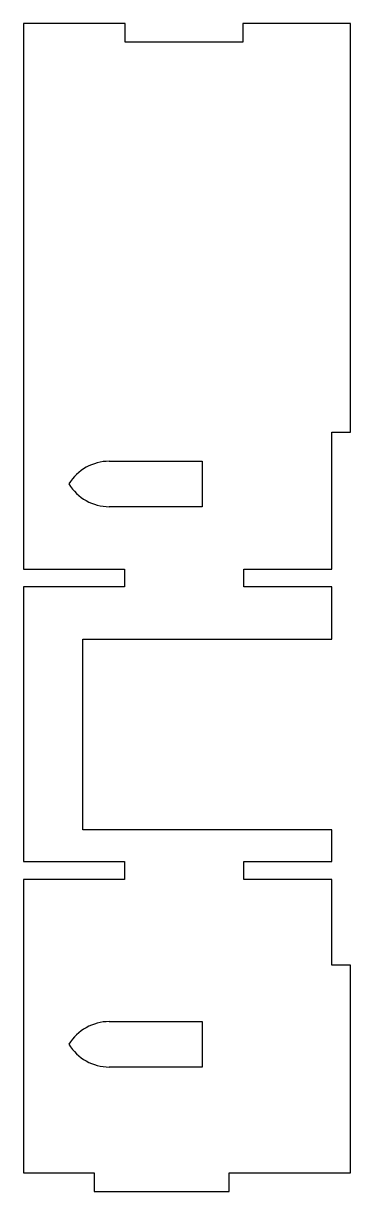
# Model space of a CAD drawing. Header units: millimetres. Extents: x -9.6 to 9.6, y -34.1 to 34.1.
import ezdxf

# ---------------------------------------------------------------- set-up
doc = ezdxf.new("R2010")
doc.units = ezdxf.units.MM
doc.layers.add('CUTOUTS', color=1, linetype='CONTINUOUS')
doc.layers.add('PERIMETER', color=5, linetype='CONTINUOUS')

msp = doc.modelspace()

# ---------------------------------------------------------------- linework, layer by layer
at = {"layer": 'CUTOUTS'}
for p, q in [((-4.545, 8.542), (0.884, 8.542)), ((0.884, 8.542), (0.884, 5.887)), ((0.884, 5.887), (-4.545, 5.887)), ((-4.545, -24.185), (0.884, -24.185)), ((0.884, -24.185), (0.884, -26.84)), ((0.884, -26.84), (-4.545, -26.84))]:
    msp.add_line(p, q, dxfattribs=at)
for centre, start, end in [((-4.545, 5.787), 90, 148.79287), ((-4.545, 8.642), 211.20713, 270), ((-4.545, -26.94), 90, 148.79287), ((-4.545, -24.085), 211.20713, 270)]:
    msp.add_arc(centre, 2.755, start, end, dxfattribs=at)
at = {"layer": 'PERIMETER'}
for p, q in [((-3.611, 34.116), (-9.57, 34.116)), ((-9.57, 34.116), (-9.57, 2.248)), ((-3.611, 33.016), (-3.611, 34.116)), ((9.57, 34.116), (3.264, 34.116)), ((3.264, 34.116), (3.264, 33.016)), ((9.57, 10.248), (9.57, 34.116)), ((3.264, 33.016), (-3.611, 33.016)), ((8.47, 2.248), (8.47, 10.248)), ((8.47, 10.248), (9.57, 10.248)), ((-9.57, 2.248), (-3.661, 2.248)), ((-3.661, 2.248), (-3.661, 1.198)), ((3.314, 1.198), (3.314, 2.248)), ((3.314, 2.248), (8.47, 2.248)), ((-3.661, 1.198), (-9.57, 1.198)), ((-9.57, 1.198), (-9.57, -14.834)), ((8.47, 1.198), (3.314, 1.198)), ((8.47, -1.842), (8.47, 1.198)), ((-6.095, -1.842), (8.47, -1.842)), ((-6.095, -12.984), (-6.095, -1.842)), ((8.47, -12.984), (-6.095, -12.984)), ((8.47, -14.834), (8.47, -12.984)), ((-9.57, -14.834), (-3.661, -14.834)), ((-3.661, -14.834), (-3.661, -15.884)), ((3.314, -15.884), (3.314, -14.834)), ((3.314, -14.834), (8.47, -14.834)), ((-3.661, -15.884), (-9.57, -15.884)), ((-9.57, -15.884), (-9.57, -33.016)), ((8.47, -15.884), (3.314, -15.884)), ((8.47, -20.884), (8.47, -15.884)), ((9.57, -20.884), (8.47, -20.884)), ((9.57, -33.016), (9.57, -20.884)), ((-9.57, -33.016), (-5.424, -33.016)), ((-5.424, -33.016), (-5.424, -34.116)), ((2.475, -34.116), (2.475, -33.016)), ((2.475, -33.016), (9.57, -33.016)), ((-5.424, -34.116), (2.475, -34.116))]:
    msp.add_line(p, q, dxfattribs=at)

doc.saveas('drawing.dxf')
